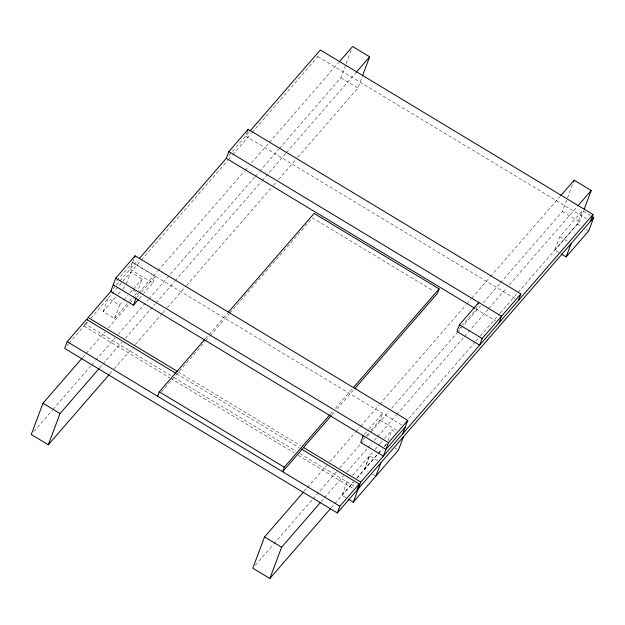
<?xml version="1.0" encoding="UTF-8"?>
<svg xmlns="http://www.w3.org/2000/svg" width="625" height="625" viewBox="0 0 625 625"><rect width="100%" height="100%" fill="white"/><g stroke="black" fill="none" stroke-linecap="round" stroke-linejoin="round"><path stroke-width="0.47" stroke-dasharray="3.12 2.34" d="M69.023 343.336L84.008 326.078L84.953 323.562M170.68 375.547L85.617 324.219L86.875 320.867M103.164 311.602L108.195 298.203L119.555 305.062L114.523 318.453L103.164 311.602L117.586 294.984M133.828 259.18L130.062 269.211L152.789 282.93L144.047 293M126.406 283.805L130.773 272.195L142.133 279.055L138.109 289.766M152.789 282.93L155.305 276.234L132.578 262.516L115.711 281.953M247.547 131.008L245.656 136.031L515.016 298.57M251.945 132.586L317.836 56.664L318.461 54.992M279.461 148.523L340.867 77.766L345.906 64.367M346.242 63.477L351.273 50.086M297.781 157.328L357.914 88.047L362.273 76.438M345.969 497.758L341.914 495.312L346.945 481.922L348.828 479.75M371.281 430.141L380.016 420.07L382.531 413.375L368.805 429.195M377.641 460.805L369.5 455.891L364.461 469.281L367.734 471.258M364.492 469.297L369.523 455.906M388.047 440.594L392.078 429.883L395.32 431.836M477.219 306.656L476.273 309.172L462.539 324.992M500.383 282.961L562.43 211.469L572.836 183.789M558.836 252.508L554.781 250.055L559.812 236.664L582.391 210.648L590.5 215.547M554.781 250.055L577.352 224.047L582.391 210.648M500.148 313.148L579.477 221.75L583.5 211.039M113.086 288.773L115.703 285.758M116.281 285.094L138.031 260.031M228.805 155.445L249.344 131.781M67.156 345.492L68.398 344.055M85.617 324.219L87.539 322.008M90.734 318.32L140.633 260.828M141.273 260.094L227.633 160.594M228.273 159.852L232.117 155.43M232.75 154.695L251.305 133.32M118.211 294.258L121.977 289.922M122.602 289.203L125.742 285.586M119.555 305.062L123.32 300.727M123.945 300.008L127.711 295.672M130.219 292.781L132.727 289.891M133.352 289.164L142.133 279.055M114.523 318.453L128.945 301.836M129.578 301.117L133.961 296.055M134.594 295.336L137.102 292.445L131.422 289.016M82.656 357.555L105.047 331.758M108.25 328.07L129.359 303.75M130 303.008L138.312 293.43M138.953 292.688L157.508 271.312M158.141 270.578L244.508 171.078M245.148 170.336L248.984 165.914M251.539 162.969L338.539 62.727M136.578 297.805L140.945 292.773M141.57 292.055L155.305 276.234M139.055 298.75L143.422 293.719M33.812 431.555L52.359 410.18M53 409.438L90.742 365.953M91.383 365.219L95.219 360.797M95.859 360.055L115.055 337.945M118.25 334.258L148.32 299.617M148.953 298.883L254.508 177.266M255.148 176.531L258.984 172.109M259.625 171.367L278.82 149.258M99.703 367.836L102.258 364.891M102.898 364.148L122.094 342.039M125.289 338.352L155.359 303.711M155.992 302.977L174.547 281.602M175.188 280.867L261.547 181.359M262.188 180.625L285.859 153.352M286.5 152.617L355.586 73.016M109.703 374.023L113.547 369.602M114.18 368.867L132.094 348.227M135.297 344.547L162.164 313.586M162.805 312.852L166.641 308.43M167.281 307.695L185.828 286.32M186.469 285.578L272.828 186.078M273.469 185.336L276.031 182.391M278.586 179.445L297.141 158.07M205.367 338.727L227.75 312.93M161.469 391.836L204.969 341.719M205.602 340.984L209.445 336.562M210.086 335.82L229.273 313.711M229.914 312.977L312.438 217.891L434.086 291.305M330.344 414.148L332.906 411.203M335.461 408.258L352.734 388.352M331.867 414.93L334.43 411.984M336.984 409.031L353.617 389.867M304.219 491.258L306.781 488.305M307.414 487.57L326.609 465.461M329.805 461.773L355.398 432.289M356.039 431.555L359.875 427.133M360.516 426.391L379.062 405.016M379.703 404.281L466.062 304.781M466.703 304.039L471.188 298.883M471.82 298.148L489.734 277.508M490.375 276.773L560.102 196.43M364.43 434.234L368.18 429.922M363.164 439.492L365.664 436.617M366.281 435.898L368.781 433.016M459.422 328.586L461.914 325.711M255.367 565.258L273.281 544.617M273.922 543.883L312.305 499.656M312.945 498.922L336.609 471.648M339.812 467.961L364.758 439.219M367.32 436.266L389.07 411.211M391.625 408.258L456.875 333.078M457.516 332.344L480.547 305.812M483.109 302.859L499.742 283.695M321.266 501.539L323.82 498.594M324.461 497.852L343.648 475.742M346.852 472.055L367.32 448.469M367.961 447.734L371.797 443.313M374.359 440.367L376.914 437.414M377.555 436.68L396.109 415.305M396.75 414.562L463.914 337.172M464.555 336.438L488.227 309.164M488.867 308.43L506.781 287.789M509.336 284.844L577.148 206.719M352.594 475.414L374.516 450.109M375.141 449.391L379.531 444.328M380.156 443.609L383.922 439.273M384.547 438.547L392.078 429.883M341.914 495.312L353.203 482.305M356.961 477.969L382.023 449.055M384.531 446.164L387.039 443.273M331.266 507.727L353.656 481.93M356.852 478.25L381.805 449.5M384.359 446.555L386.922 443.609M408.672 418.547L475.203 341.891M475.844 341.156L479.68 336.734M480.32 335.992L499.508 313.883M317.836 56.664L586.352 218.703M340.867 77.766L357.914 88.047M562.43 211.469L579.477 221.75M577.352 224.047L581.414 226.492M586.281 229.43L588.719 230.898M559.812 236.664L567.93 241.562M475.648 308.789L495.664 320.867M132.57 262.531L402.016 425.133M380.016 420.07L397.062 430.359M395.156 448.172L396.781 449.148M372.578 474.18L375.852 476.156M178.203 371.875L300.781 445.844M176.586 373.727L299.172 447.703M174.016 377.562L295.766 451.031M299.938 453.547L355.062 486.82M84.008 326.078L169.898 377.906M170.734 378.414L294.156 452.891M298.32 455.406L353.359 488.617"/><path stroke-width="0.94" d="M82.016 358.289L43 403.25L31.25 434.5L48.297 444.781L109.062 374.766M175.75 373.227L86.523 319.383L67.172 341.68L64.656 348.375L337.344 512.93L356.695 490.633L359.211 483.938L301.672 449.211M87.195 320.031L88.133 317.523L111.805 290.25M48.297 444.781L60.039 413.531L99.062 368.57M402.742 433.789L407.773 420.391L135.086 255.836L115.734 278.133L110.711 291.508L133.438 305.227L138.43 299.469M134.453 257.508L135.086 255.836M133.438 305.227L135.953 298.523M139.312 258.555L226.312 158.32L228.828 151.625L248.18 129.328L520.867 293.891L518.352 300.586M247.547 131.008L248.18 129.328M157.625 396.258L159.305 391.797L204.727 339.469M362.609 75.547L369.656 56.797L352.617 46.516L339.18 61.992M329.711 414.891L284.289 467.219L282.609 471.68L331.227 415.664M303.578 491.992L264.555 536.953L252.813 568.203L269.852 578.484L330.625 508.469M269.852 578.484L281.602 547.234L320.625 502.273M363.18 435.672L360.664 442.367L383.391 456.078L388.422 442.688L407.773 420.391M337.344 512.93L339.859 506.234L359.211 483.938M348.406 499.227L353.273 502.172L360.828 482.078L593.039 214.523L320.352 49.969L249.984 131.047M228.391 312.195L314.117 213.43L439.102 288.852L437.422 293.312L354.898 388.398M375.852 476.156L380.859 462.75M403.438 436.734L398.406 450.133L353.273 502.172M478.164 304.148L478.789 302.469L459.438 324.766L456.922 331.461L479.648 345.18L482.164 338.484L520.867 293.891M499 322.883L501.516 316.188L228.828 151.625M573.508 182L574.18 180.219L591.219 190.5L584.172 209.25M561.273 253.977L566.141 256.914L571.172 243.516M590.523 221.227L593.039 214.523M592.125 216.531L593.75 217.508L588.719 230.898L566.141 256.914M356.227 72.273L369.656 56.797M353.375 387.617L439.102 288.852M560.742 195.695L574.18 180.219M577.789 205.977L591.219 190.5M405.258 427.086L385.906 449.383L113.219 284.828M358.312 488.773L593.75 217.508M226.305 158.32L474.812 308.289M459.438 324.766L482.164 338.484M115.734 278.133L388.422 442.688M88.133 317.523L177.367 371.367M303.289 447.359L360.828 482.078M159.305 391.797L284.289 467.219M67.172 341.68L339.859 506.234M43 403.25L60.039 413.531M264.555 536.953L281.602 547.234"/></g></svg>
